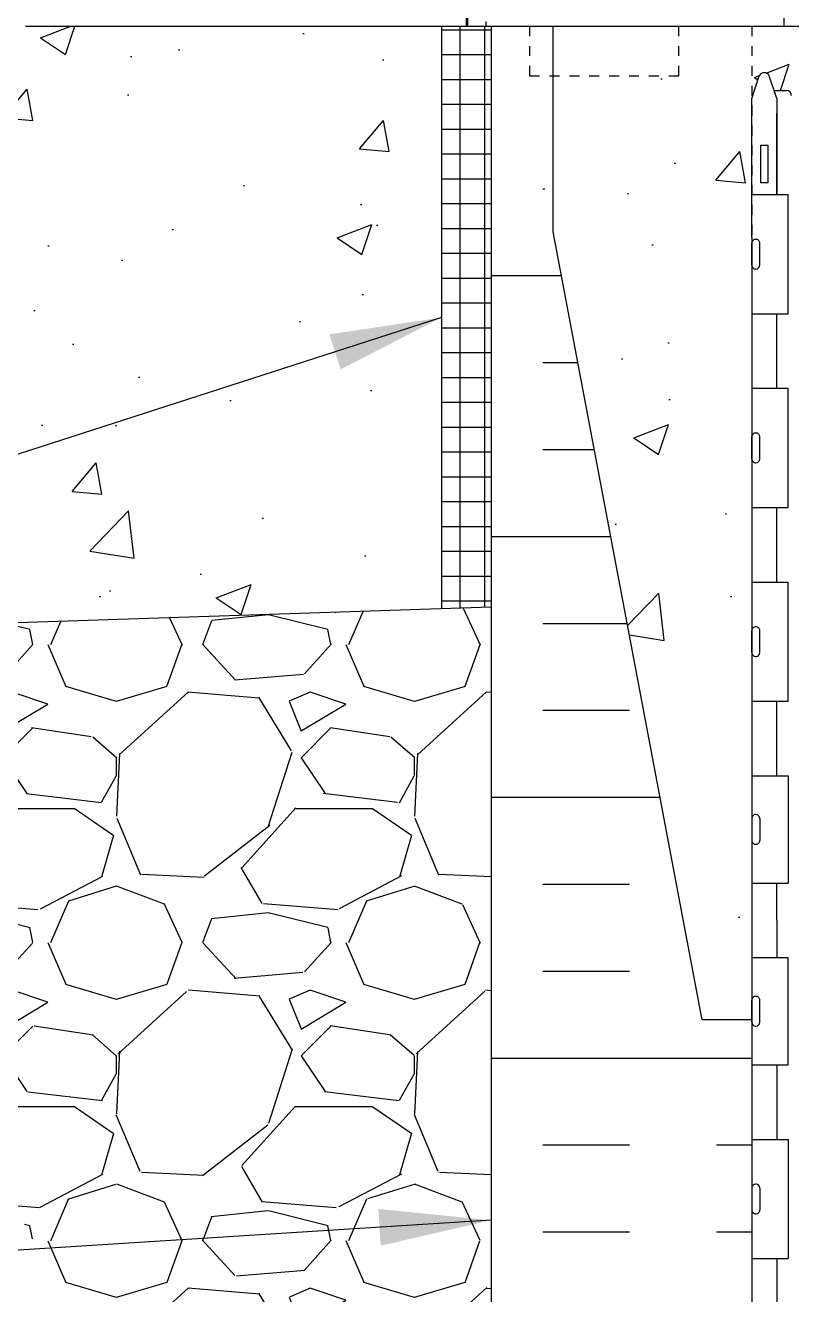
# Model space of a CAD drawing. Header units: inches. Extents: x -6.4 to 42.3, y 55.7 to 149.3.
# Drawn here: x 8.1 to 15.82, y 98.48 to 111.25 of the extents above; entities that cross this region are included whole.
import ezdxf

# ---------------------------------------------------------------- set-up
doc = ezdxf.new("R2010")
doc.units = ezdxf.units.IN
doc.header["$LTSCALE"] = 0.5
doc.header["$MEASUREMENT"] = 0
doc.linetypes.add('DASHED2', pattern=[0.375, 0.25, -0.125])
doc.linetypes.add('HIDDEN2', pattern=[0.1875, 0.125, -0.0625])
for name, color, linetype in [('HATCH', 12, 'Continuous'), ('Hidden2', 12, 'HIDDEN2'), ('LINE18', 9, 'Continuous'), ('line25', 2, 'Continuous'), ('LINE50', 5, 'Continuous'), ('LINE9', 9, 'Continuous'), ('TEXT', 4, 'Continuous'), ('Web_Edge', 9, 'Continuous')]:
    doc.layers.add(name, color=color, linetype=linetype)
doc.styles.add('DIM', font='romans.shx', dxfattribs={"width": 0.7})
doc.dimstyles.new('ext_12', dxfattribs={"dimscale": 12, "dimtxt": 0.09375, "dimasz": 0.09375, "dimexe": 0.09375, "dimexo": 0.0625, "dimgap": 0.0625, "dimtad": 1, "dimdec": 1, "dimzin": 2, "dimdsep": 46, "dimlunit": 4, "dimtxsty": 'DIM', "dimcen": 0.09, "dimdle": 0.09375, "dimclrt": 4, "dimadec": 0, "dimazin": 0, "dimtfac": 1, "dimtdec": 1, "dimtmove": 1, "dimatfit": 3, "dimfxl": 1, "dimfrac": 2, "dimtolj": 1, "dimtzin": 0, "dimarcsym": 0})

msp = doc.modelspace()

# ---------------------------------------------------------------- hatches: boundary and pattern name
at = {"layer": 'HATCH'}
h = msp.add_hatch(dxfattribs=at)
h.set_pattern_fill('AR-CONC', color=256, scale=0.5, style=0)
h.set_pattern_definition([(50, (0, 0), (3.586300913003767, -0.3137606749129755), [0.375, -4.125]), (355, (0, 0), (-0.693756668065, 3.760960668500059), [0.3, -3.3]), (100.4514, (0.2988584, -0.0261467), (2.892546908570108, 3.447197710304768), [0.31870095, -3.50571056]), (46.18420000000001, (0, 1), (5.336205243128222, -0.8275950716450904), [0.5625, -6.1875]), (96.6356, (0.444683725, 0.931033465), (4.673313527743517, 4.870589354502209), [0.47805144, -5.258565]), (351.1842, (0, 1), (4.673309725668136, 4.870593004626623), [0.45, -4.95]), (21, (0.5, 0.75), (2.984535260592308, -2.013094453326694), [0.375, -4.125]), (326.0000000000001, (0.5, 0.75), (1.216576659607909, 3.625750225234265), [0.3, -3.3]), (71.4514, (0.748711165, 0.58224197), (4.20111314290745, 1.612652483549762), [0.31870095, -3.50571056]), (37.50000000000001, (0, 0), (0.06079927658645334, 1.664469269156557), [0, -3.26, 0, -3.35, 0, -3.3125]), (7.499999999999999, (0, 0), (1.315347687210743, 1.972058559411801), [0, -1.91, 0, -3.185, 0, -1.2625]), (327.5, (-1.115, 0), (2.669112180862045, -0.112774358671899), [0, -1.25, 0, -3.9, 0, -5.175]), (317.5, (-1.615, 0), (2.915930846711931, 0.5005249116615882), [0, -1.625, 0, -2.59, 0, -3.675])])
h.paths.add_polyline_path([(11.79110146462079, 105.3614770449264), (11.79110146462077, 111.2434074603454), (8.103601464619983, 111.2434074603454), (3.645418508931118, 111.0967368350932), (3.645418508931119, 109.2434074603454), (2.645418508931115, 108.2434074603454), (4.645418508931122, 108.2434074603454), (3.645418508930891, 107.2434074603452), (3.645418508931136, 105.0934906423737)])
h = msp.add_hatch(dxfattribs=at)
h.set_pattern_fill('NET', color=256, scale=2, style=0)
h.set_pattern_definition([(0, (-108.771207325515, -46.54236656336546), (0, 0.25), []), (90, (-108.771207325515, -46.54236656336546), (-0.25, 1.530808498934192e-17), [])])
h.paths.add_polyline_path([(12.79110146462049, 107.9480689540804), (12.29110146462049, 108.082043550296), (12.29110146462049, 105.3779266418486), (12.79110146462049, 105.3943762387706)])
h.paths.add_polyline_path([(12.79110146462049, 110.1445082799606), (12.29110146462049, 110.233775676719), (12.29110146462049, 108.082043550296), (12.79110146462049, 107.9480689540804)])
h.paths.add_polyline_path([(12.79110146462049, 111.2434074603455), (12.29110146462049, 111.2434074603455), (12.29110146462049, 110.233775676719), (12.79110146462049, 110.1445082799606)])
h = msp.add_hatch(dxfattribs=at)
h.set_pattern_fill('INSUL', color=256, scale=7, style=0)
h.set_pattern_definition([(0, (-2914.440862764546, -358.5192632442901), (0, 2.625), []), (0, (-2914.440862764546, -357.6442632442901), (0, 2.625), [0.875, -0.875]), (0, (-2914.440862764546, -356.7692632442901), (0, 2.625), [0.875, -0.875])])
edge = h.paths.add_edge_path()
edge.add_line((15.41610146462049, 101.2434074603455), (14.91610146462049, 101.2434074603455))
edge.add_line((14.91610146462049, 101.2434074603455), (13.16610146462049, 110.4934074603455))
edge.add_line((13.16610146462049, 110.4934074603455), (13.16610146462049, 111.2434074603455))
edge.add_line((13.16610146462049, 111.2434074603455), (12.79110146462049, 111.2434074603455))
edge.add_line((12.79110146462049, 111.2434074603455), (12.79110146462049, 93.24340746034552))
edge.add_line((12.79110146462049, 93.24340746034552), (13.22860146462049, 93.24340746034552))
edge.add_line((13.22860146462049, 93.24340746034552), (13.22860146462049, 93.74340746034552))
edge.add_line((13.22860146462049, 93.74340746034552), (14.72860146462049, 93.74340746034552))
edge.add_line((14.72860146462049, 93.74340746034552), (14.72860146462049, 93.24340746034552))
edge.add_line((14.72860146462049, 93.24340746034552), (15.16610146462049, 93.24340746034552))
edge.add_line((15.41610146462049, 101.2434074603455), (15.41610146462049, 93.24340746034552))
h = msp.add_hatch(dxfattribs=at)
h.set_pattern_fill('AR-CONC', color=256, scale=0.5)
h.set_pattern_definition([(49.99999999999999, (0, 0), (3.586300913003767, -0.3137606749129755), [0.375, -4.125]), (355, (0, 0), (-0.693756668065, 3.760960668500059), [0.3, -3.3]), (100.45144446, (0.298858405, -0.02614672), (2.89254423363556, 3.447199954843147), [0.3187009599999999, -3.505710559999999]), (46.18420000000001, (0, 1), (5.336206653357862, -0.8275964039653827), [0.5625, -6.1875]), (96.63563549, (0.444683725, 0.931033465), (4.673309728371142, 4.870593003872752), [0.47805171, -5.258568799999999]), (351.1841639899999, (0, 1), (4.673309725273866, 4.870593001349951), [0.45, -4.950000005]), (21, (0.5, 0.75), (2.984535260592308, -2.013094453326694), [0.375, -4.125]), (326.0000000000001, (0.5, 0.75), (1.216576659607909, 3.625750225234265), [0.3, -3.3]), (71.45144474, (0.74871127, 0.58224213), (4.201111883649856, 1.612655764031769), [0.31870095, -3.50571056]), (37.50000000000001, (0, 0), (0.06079927658645334, 1.664469269156557), [0, -3.26, 0, -3.35, 0, -3.3125]), (7.499999999999999, (0, 0), (1.315347687210743, 1.972058559411801), [0, -1.91, 0, -3.185, 0, -1.2625]), (327.5, (-1.115, 0), (2.669112180862045, -0.1127743586718988), [0, -1.25, 0, -3.9, 0, -5.175]), (317.5, (-1.615, 0), (2.915930846711931, 0.5005249116615886), [0, -1.625, 0, -2.59, 0, -3.675])])
h.paths.add_polyline_path([(15.41610146461963, 109.1146743437992), (15.41610146461963, 110.5146743437991), (15.41610146462049, 111.2434074603458), (14.67941559081543, 111.2434074603458), (14.67941559081543, 110.7434074603454), (13.41610146462049, 110.7434074603454), (13.41610146462049, 109.1719788889169), (14.91610146462049, 101.2434074603455), (15.41610146461963, 101.2434074603455)])
h.paths.add_polyline_path([(18.30110059130514, 106.5088650321987, 0.350118522342846), (17.9129196464379, 106.9971358704386, -0.05309424434837974), (17.46237849327621, 107.1522797385888), (16.45005529317051, 107.6260469962372, 0.5490706967555964), (15.91610146461326, 107.2864020634229), (15.91610146461281, 106.7596743437991, 0.4142135623730951), (16.54110146461281, 106.1346743437991), (17.92610146461985, 106.1346743437997, 0.4135815913778321)])
h.paths.add_polyline_path([(18.30110059130517, 105.5804836553876, 0.4135815913879241), (17.92610146461985, 105.9546743437996), (16.54110146461262, 105.9546743437992, 0.4142135623726927), (15.91610146461281, 105.3296743437999), (15.91610146461326, 104.8029466241777, 0.5490706967576165), (16.45005529317061, 104.4633016913612), (17.46237849327692, 104.9370689490098, -0.05309424434830253), (17.912919646438, 105.0922128171597, 0.1829837551016591), (18.20765498807617, 105.2884920476979, 0.1570718046892552)])
h.paths.add_polyline_path([(20.29110146462647, 105.9546743437997), (18.90610146461941, 105.9546743437996, 0.4135815913853222), (18.5311023379341, 105.5804836553909, 0.3501185223378694), (18.9192832828012, 105.0922128171598, -0.05309424434848146), (19.36982443596371, 104.9370689490092), (20.38214763606874, 104.4633016913616, 0.549070696756653), (20.916101464626, 104.8029466241771), (20.91610146462645, 105.3296743437975, 0.4142135623741066)])
h.paths.add_polyline_path([(20.91610146462645, 106.7596743438009), (20.916101464626, 107.2864020634237, 0.5490706967552537), (20.38214763606877, 107.6260469962377), (19.36982443596237, 107.1522797385885, -0.0530942443482911), (18.91928328280126, 106.9971358704391, 0.3501185223386901), (18.5311023379341, 106.5088650322065, 0.4135815913839178), (18.90610146461943, 106.1346743437997), (20.29110146462643, 106.1346743437996, 0.4142135623737342)])
h.paths.add_polyline_path([(23.41610146462256, 109.1719788889169), (23.41610146462256, 110.7434074603454), (22.10360146462046, 110.7434074603454), (22.10360146462046, 111.2434074603455), (21.41610146462256, 111.2434074603455), (21.41610146462256, 101.2434074603455), (21.91610146462256, 101.2434074603455)])
h.paths.add_polyline_path([(20.02438717890521, 109.0354312482545, -1), (20.18781575033404, 108.626908174193, 2.127292751064861), (20.60040142710445, 108.4024175462935, -0.3113104134333912), (20.65696092364956, 108.53256143457, 0.2589583704863617), (20.91610146462309, 108.9993598654752), (20.91610146461963, 110.5146743437991), (21.01610146461948, 110.5146743437991), (21.01610146461972, 110.5446743437993, -0.414213562372814), (21.06610146461976, 110.5946743437992), (21.19218842114128, 110.5946743437991), (21.24110146461945, 110.7446743437992, -0.6000000000333809), (21.34110146462124, 110.7446743437948), (21.41610146462256, 110.5146743437902), (21.41610146462256, 111.2434074603455), (15.41610146462049, 111.2434074603458), (15.41610146461963, 110.5146743437991), (15.49110146461802, 110.7446743437948, -0.6000000000332987), (15.59110146461981, 110.7446743437992), (15.64001450809798, 110.5946743437991), (15.76610146461949, 110.5946743437992, -0.4142135623739199), (15.81610146461954, 110.5446743437991), (15.81610146461966, 110.5146743437991), (15.91610146461963, 110.5146743437991), (15.91610146461617, 108.9993598654752, 0.2589583704863472), (16.17524200558972, 108.5325614345701, -0.3113104134329363), (16.23180150213467, 108.4024175462937, 2.127292751063242), (16.64438717890521, 108.6269081741934, -1), (16.80781575033416, 109.035431248255, -0.3253062266843316), (17.2743904915964, 108.2932653184501, 0.1048804382404692), (17.44678632519116, 107.4814538911201, 1.422913243113708), (17.78029317668283, 107.9485386828799, -0.7355925422349154), (17.76750830624794, 108.4065852600199, -0.08275514747013545), (18.41610146461963, 108.5146743437996, -0.08275514747013543), (19.06469462299132, 108.4065852600199, -0.73559254223048), (19.0519097525562, 107.9485386828807, 1.422913243109933), (19.38541660404863, 107.4814538911208, 0.1048804382403093), (19.55781243764286, 108.2932653184497, -0.3253062266843411)])
h.paths.add_polyline_path([(34.73862099734205, 109.2434074603454), (32.73862099734205, 109.2434074603454), (33.73862099734205, 110.2434074603454), (33.73862099734205, 111.2434074603454), (24.04110146462046, 111.2434074603454), (24.04110146462092, 107.2427981481697), (33.73862099734205, 107.2434253044855), (33.73862099734205, 108.2434074603455)])
h.paths.add_polyline_path([(20.79610146463384, 102.1310574603455), (20.79610146463384, 102.2434074603458), (20.79610146463384, 102.3557574603456), (20.91610146463314, 102.5557574603453), (20.916101464631, 103.6966272427031, 0.2910966595426463), (20.62803990057474, 104.1494871541204), (19.36982440740058, 104.7383319977023, 0.09336927207731861), (18.56297606628382, 104.9456634665623, 0.01633246440578863), (18.41610146461974, 104.950462396321, 0.1098692816785058), (17.46237852183938, 104.738331997703), (16.20416302866438, 104.1494871541203, 0.2910966595425622), (15.91610146460826, 103.6966272427031), (15.91610146460612, 102.5557574603453), (16.03610146460542, 102.3557574603456), (16.03610146460542, 102.2434074603453), (16.03610146460542, 102.1310574603455), (15.91610146460612, 101.9310574603457), (15.91610146460826, 100.7901876779879, 0.2910966595426461), (16.20416302866452, 100.3373277665707), (17.46237852183928, 99.7484829229885, 0.1098692816784932), (18.41610146461952, 99.53635252437046, 0.1098692816785058), (19.36982440739988, 99.74848292298846), (20.62803990057474, 100.3373277665707, 0.2910966595426425), (20.916101464631, 100.7901876779879), (20.91610146463314, 101.9310574603457)])
h.paths.add_polyline_path([(17.92610146461983, 98.35214057689184), (16.54110146461283, 98.3521405768919, 0.414213562373734), (15.91610146461281, 97.72714057689056), (15.91610146461326, 97.20041285726776, 0.5490706967552541), (16.45005529317049, 96.86076792445381), (17.46237849327689, 97.33453518210251, -0.05309424434830558), (17.91291964643798, 97.4896790502524, 0.3501185223542372), (18.3011005913051, 97.9779498885127, 0.4135815913623039)])
h.paths.add_polyline_path([(18.30110059130517, 98.90633126530636, 0.3501185223343909), (17.91291964643798, 99.3946021035313, -0.0530942443484712), (17.46237849327555, 99.54974597168186), (16.45005529317063, 100.0235132293299, 0.5490706967567559), (15.91610146461326, 99.6838682965144), (15.91610146461281, 99.15714057689402, 0.4142135623741068), (16.54110146461279, 98.53214057689185), (17.92610146461985, 98.5321405768919, 0.4135815913898668)])
h.paths.add_polyline_path([(20.91610146462645, 99.15714057689118), (20.916101464626, 99.68386829651338, 0.549070696757617), (20.38214763606865, 100.0235132293299), (19.36982443596233, 99.54974597168122, -0.05309424434830126), (18.91928328280127, 99.39460210353134, 0.3501185223354442), (18.53110233793409, 98.90633126530453, 0.4135815913884431), (18.90610146461943, 98.5321405768919), (20.29110146462645, 98.53214057689185, 0.4142135623727808)])
h.paths.add_polyline_path([(20.29110146462647, 98.3521405768919), (18.90610146461943, 98.35214057689184, 0.4135815913586108), (18.53110233793416, 97.97794988851744, 0.3501185223568853), (18.91928328280128, 97.48967905025245, -0.05309424434838843), (19.36982443596304, 97.3345351821022), (20.38214763606875, 96.86076792445381, 0.549070696755597), (20.916101464626, 97.20041285726815), (20.91610146462645, 97.7271405768919, 0.4142135623730851)])
h.paths.add_polyline_path([(21.24110146461945, 93.74214057689188), (21.19218842114128, 93.89214057689198), (21.06610146461976, 93.89214057689188, -0.4142135623728141), (21.01610146461972, 93.94214057689177), (21.01610146461948, 93.97214057689196), (20.91610146461963, 93.9721405768919), (20.91610146462309, 95.48745505521589, 0.2589583704863472), (20.65696092364954, 95.95425348612096, -0.311310413433353), (20.60040142710453, 96.08439737439753, 2.127292751064687), (20.18781575033405, 95.85990674649814, -1), (20.02438717890509, 95.45138367243655, -0.3253062266842938), (19.55781243764286, 96.19354960224126, 0.1048804382404804), (19.38541660404811, 97.00536102957145, 1.422913243113726), (19.05190975255643, 96.53827623781164, -0.7355925422349155), (19.06469462299132, 96.08022966067162, -0.08275514747013545), (18.41610146461963, 95.9721405768919, -0.08275514747013545), (17.76750830624794, 96.08022966067162, -0.73559254223048), (17.78029317668306, 96.53827623781082, 1.422913243107928), (17.44678632519114, 97.0053610295714, 0.104880438240465), (17.2743904915964, 96.19354960224135, -0.3253062266843534), (16.80781575033405, 95.45138367243655, -1), (16.64438717890523, 95.85990674649808, 2.12729275106486), (16.23180150213481, 96.08439737439754, -0.3113104134333901), (16.17524200558969, 95.954253486121, 0.258958370486362), (15.91610146461617, 95.48745505521589), (15.91610146461963, 93.9721405768919), (15.81610146461966, 93.97214057689196), (15.81610146461954, 93.94214057689197, -0.4142135623739104), (15.7661014646195, 93.89214057689188), (15.64001450809798, 93.89214057689198), (15.59110146461981, 93.7421405768919, -0.6000000000333585), (15.49110146461802, 93.74214057689626), (15.41610146462049, 93.97214057688927), (15.41610146462049, 91.15438894177598, 0.0643975703405808), (15.5261050847344, 91.08842941651228), (15.61610508473482, 91.08842941651922), (15.61610508473754, 91.04670335659502, -0.2490694201798173), (15.72610508475359, 90.83958020482557), (15.72610508475723, 90.77208020481547, -0.414213562389013), (15.6636050847572, 90.7095802048121), (15.61610508475937, 90.70958020481211), (15.61610508476392, 90.63958020481216), (15.72110508474888, 90.63958020481216, 0.1004604156427254), (16.11480355481831, 90.69674296066042, -0.6014354320863454), (16.23430702504103, 90.59185961823599, 2.182094824738258), (16.64438717890607, 90.80476904968513, -1), (16.80781575033491, 91.21329212374678, -0.2443795113557761), (17.25622362314168, 90.69253521929625, 0.05315652255490141), (17.42206307735885, 90.07845358738092, 0.2232530870722211), (17.62239086073586, 89.9135997364456), (17.64200919269183, 89.90928834374515, 0.9554715931085735), (17.78029317668369, 90.50275827902746, -0.735592542234606), (17.76750830624881, 90.96080485616744, -0.08275514747013314), (18.41610146462049, 91.06889393994716, -0.08275514747013228), (19.06469462299216, 90.9608048561675, -0.7355925422307648), (19.05190975255704, 90.50275827902826, 0.9554715931365202), (19.19019373654912, 89.90928834374515), (19.20981206850514, 89.91359973644562, 0.2232530870720325), (19.41013985188203, 90.07845358738076, 0.05315652255491973), (19.57597930609927, 90.69253521929629, -0.2443795113557818), (20.02438717890615, 91.21329212374677, -1), (20.1878157503349, 90.8047690496852, 2.182094824737141), (20.5978959042001, 90.59185961823603, -0.6014354320727829), (20.71739937441968, 90.69674296066148, 0.1004604156435113), (21.11109784449204, 90.63958020481216), (21.21609784447702, 90.63958020481216), (21.21609784448157, 90.70958020481213), (21.16859784448375, 90.7095802048121, -0.4142135623890198), (21.10609784448372, 90.77208020481547), (21.10609784448735, 90.83958020482557, -0.2490694201798191), (21.2160978445034, 91.04670335659502), (21.21609784450613, 91.08842941651922), (21.30609784450654, 91.08842941651228, 0.0643975703419264), (21.41610146462256, 91.15438894177764), (21.41610146462256, 93.9721405769009), (21.34110146462124, 93.74214057689626, -0.600000000033347)])
h.paths.add_polyline_path([(21.10609784448781, 87.33958020479885), (21.10609784448417, 87.40708020480895, -0.4142135623888782), (21.16859784448417, 87.46958020481232), (21.21609784426966, 87.46958020481232), (21.21609784427421, 87.53958020481237), (21.11109784449262, 87.53958020481237, -0.1889729320642465), (20.95522876880438, 87.63442469320125, 0.1963228336436817), (20.50609784444467, 87.98068441332967), (19.18424227561162, 88.27117997958493, 0.05779469062706142), (18.41610146462003, 88.36026646967753, 0.05779469062698726), (17.64796065362943, 88.27117997958496), (16.32610508479631, 87.98068441332968, 0.1963228336434551), (15.87697416043692, 87.63442469320184, -0.1889729320649259), (15.72110508474833, 87.53958020481237), (15.61610508496674, 87.53958020481237), (15.61610508497128, 87.46958020481232), (15.66360508475677, 87.46958020481232, -0.4142135623888782), (15.72610508475677, 87.40708020480895), (15.72610508475313, 87.33958020479885, -0.3178372451770845), (15.5594384180898, 87.10387794441796, 0.08241458984435468), (15.41610146462049, 87.02477146784881), (15.41610146462049, 85.49828402923585), (17.41610146461925, 85.49827256167497), (18.41610146461925, 84.49827256167497), (18.41610146461925, 86.49827256167497), (19.41610146461925, 85.49827256167497), (21.41610146462256, 85.49828827301349), (21.41610146462256, 87.02477146784715, 0.08241458984570726), (21.27276451115115, 87.10387794441797, -0.3178372451770673)])
h = msp.add_hatch(dxfattribs=at)
h.set_pattern_fill('GRAVEL', color=256, scale=3, style=0)
h.set_pattern_definition([(228.012787504, (2.16, 3), (-24.00000000000018, -27.00000000000001), [0.403608, -39.9572641412211]), (184.969740728, (1.89, 2.7), (35.99999999999993, 3.000000000000105), [0.692604, -68.56777428368999]), (132.510447078, (1.2, 2.64), (30.00000000000035, -32.99999999999959), [0.488364, -48.3480977882991]), (267.273689006, (0.03, 1.89), (3.000000000000073, 60.00000000000006), [0.6307139999999999, -62.440674124887]), (292.833654178, (0, 1.26), (-14.99999999999996, 36.00000000000009), [0.6184649999999999, -61.22811938426489]), (357.273689006, (0.24, 0.6900000000000001), (-60.00000000000006, 3.000000000000076), [0.6307139999999999, -62.440674124887]), (37.6942404667, (0.8699999999999999, 0.66), (-38.99999999999999, -29.99999999999992), [0.8340869999999999, -82.574545646748]), (72.2553283749, (1.53, 1.17), (21.00000000000008, 66.00000000000001), [0.7874639999999998, -77.95896449044018]), (121.429565615, (1.77, 1.92), (-24.00000000000006, 38.99999999999996), [0.63285, -62.65221932918699]), (175.236358309, (1.44, 2.46), (32.99999999999995, -3.000000000000114), [0.722496, -35.4022877363769]), (222.397437798, (0.72, 2.52), (-35.99999999999989, -32.99999999999992), [0.9343440000000001, -92.5001250143847]), (138.814074834, (3, 1.86), (-21.0000000000001, 18), [0.3189029999999999, -31.57153443820409]), (171.46923439, (2.76, 2.07), (38.99999999999999, -5.999999999999986), [0.606711, -60.06453424847101]), (225, (2.16, 2.16), (-3.33066907387547e-16, -2.999999999999799), [0.4242629999999999, -3.8183776871193]), (203.198590514, (1.95, 2.52), (14.99999999999997, 5.999999999999926), [0.228474, -22.6188453175917]), (291.801409486, (1.74, 2.43), (-2.999999999999052, 9.000000000000307), [0.323109, -15.8323854214035]), (30.96375653209999, (1.86, 2.13), (9.000000000000158, 5.999999999999939), [0.5247869999999999, -16.96806868453589]), (161.565051177, (2.31, 2.4), (6.000000000000035, -2.99999999999993), [0.379473, -9.107359980505198]), (16.389540334, (0, 2.43), (29.9999999999999, 9.000000000000131), [0.5316, -52.6285354400082]), (70.3461759419, (0.51, 2.58), (-12.00000000000366, -33.00000000001019), [0.445983, -44.152223241957]), (293.198590514, (2.31, 3), (-5.999999999999911, 14.99999999999997), [0.456945, -22.3903743175917]), (343.610459666, (2.49, 2.58), (-29.9999999999999, 9.000000000000131), [0.5315999999999999, -52.62853544000699]), (339.44395478, (0, 0.5700000000000001), (-15.00000000000011, 6.000000000000073), [0.5126399999999999, -25.1193712359525]), (294.775140569, (0.48, 0.39), (-15.00000000000002, 33.00000000000001), [0.429534, -42.523929189828]), (66.8014094864, (2.34, 0), (5.999999999999943, 14.99999999999991), [0.456945, -22.3903743175917]), (17.3540246363, (2.52, 0.42), (-38.99999999999993, -11.99999999999989), [0.502893, -49.78627084272]), (69.44395478040002, (0.8699999999999999, 0), (-6.000000000000021, -14.99999999999986), [0.2563199999999999, -25.3756912359525]), (101.309932474, (2.16, 0), (-2.999999999999892, 12.00000000000004), [0.15297, -15.1440885407784]), (165.963756532, (2.13, 0.15), (8.999999999999876, -3.000000000000004), [0.618465, -11.7508518768531]), (186.009005957, (1.53, 0.3), (30.00000000000014, 2.999999999999949), [0.57315, -56.74176952362841]), (303.690067526, (1.86, 1.86), (-2.999999999999962, 5.999999999999957), [0.4326659999999999, -10.383987826392]), (353.157226587, (2.1, 1.5), (51.00000000000004, -6.000000000000158), [0.755382, -74.7826878720849]), (60.9453959009, (2.85, 1.41), (-11.99999999999993, -20.99999999999993), [0.308868, -30.578022422961]), (90, (3, 1.68), (-3, 3), [0.18, -2.82]), (120.256437164, (1.47, 0.39), (12.00000000000003, -21.00000000000002), [0.416772, -41.2605599683494]), (48.01278750420001, (1.26, 0.75), (24, 26.99999999999993), [0.8072159999999999, -39.5536561412211]), (0, (1.8, 1.35), (3, 3), [0.78, -2.22]), (325.3048464690001, (2.58, 1.35), (30.00000000000042, -20.99999999999947), [0.474342, -46.95982290252599]), (254.054604099, (2.97, 1.08), (-3.000000000000113, -12.00000000000001), [0.436806, -21.4035236678415]), (207.645975364, (2.85, 0.66), (-56.99999999999985, -30.00000000000014), [0.711195, -70.40842254677818]), (175.42607874, (2.22, 0.33), (-38.99999999999986, 3.000000000000004), [0.752397, -74.48722022390669])])
edge = h.paths.add_edge_path()
edge.add_spline(control_points=[(3.645418508931234, 104.541225446261), (4.424935848305401, 103.8098117759403), (7.915773339141762, 100.5343923173875), (10.6322000973696, 94.07705436974524), (11.56428733990505, 88.15570139106921), (11.54331411852048, 85.87978381987904), (11.53979838483122, 85.49827256167434)], knot_values=[0, 0, 0, 0, 3.198205599033165, 14.32221638260294, 20.00199708212963, 21.14583843556574, 21.14583843556574, 21.14583843556574, 21.14583843556574], degree=3, periodic=0)
edge.add_line((11.53979838483122, 85.49827256167436), (12.79110146462049, 85.49827256167436))
edge.add_line((12.79110146462049, 85.49827256167436), (12.79110146462049, 97.11840746031699))
edge.add_line((12.79110146462049, 97.11840746031699), (12.7911014646208, 101.7434074603429))
edge.add_line((12.7911014646208, 101.7434074603429), (12.79110146462049, 105.3943762387706))
edge.add_line((12.79110146462049, 105.3943762387706), (11.79110146462079, 105.3614770449264))
edge.add_line((11.79110146462079, 105.3614770449264), (3.645418508931137, 105.0934906423737))
edge.add_line((3.645418508931136, 105.0934906423737), (3.6454185089312, 104.541225446261))

# ---------------------------------------------------------------- linework, layer by layer
at = {"layer": 'Hidden2'}
for p, q in [((15.41610146462049, 111.2434074603455), (15.41610146462049, 101.2434074603455)), ((15.41610146462049, 109.8990828008171), (15.41610146462049, 109.8990828008171))]:
    msp.add_line(p, q, dxfattribs=at)
at = {"layer": 'LINE18'}
for p, q in [((12.55441559081544, 111.3525451869828), (12.55441559081544, 111.2434074603435)), ((12.74191559081544, 111.243407460343), (12.74191559081544, 111.2890531869828))]:
    msp.add_line(p, q, dxfattribs=at)
at = {"layer": 'line25'}
for p, q in [((12.29110146462049, 111.2434074603455), (12.29110146462049, 105.3779266418486)), ((15.41610146461997, 109.5484074603393), (15.78105405886188, 109.5484074603393)), ((15.78105405886188, 108.3484074603393), (15.78105405886188, 109.5484074603393)), ((15.41610146461997, 108.3484074603393), (15.78105405886188, 108.3484074603392)), ((15.41610146461997, 107.5984074603393), (15.78105405886188, 107.5984074603393)), ((15.78105405886188, 106.3984074603393), (15.78105405886188, 107.5984074603393)), ((15.41610146461997, 106.3984074603393), (15.78105405886188, 106.3984074603392)), ((15.41610146461997, 105.6484074603392), (15.78105405886188, 105.6484074603392)), ((15.78105405886188, 104.4484074603393), (15.78105405886188, 105.6484074603393)), ((15.41610146461997, 104.4484074603393), (15.78105405886188, 104.4484074603392)), ((15.41610146461997, 103.6984074603393), (15.78105405886188, 103.6984074603393)), ((15.78105405886188, 103.6984074603393), (15.78105405886188, 102.6184074603392)), ((15.41610146461997, 102.6184074603393), (15.78105405886188, 102.6184074603393)), ((15.41610146461997, 101.8684074603393), (15.78105405886188, 101.8684074603393)), ((15.78105405886188, 100.7884074603393), (15.78105405886188, 101.8684074603393)), ((15.41610146462049, 101.2434074603455), (15.41610146462049, 85.49827256167437)), ((15.41610146461997, 100.7884074603393), (15.78105405886188, 100.7884074603392)), ((15.41610146461997, 100.0384074603393), (15.78105405886188, 100.0384074603393)), ((15.78105405886188, 100.0384074603393), (15.78105405886188, 98.83840746033924)), ((15.41610146461997, 98.8384074603393), (15.78105405886188, 98.8384074603393))]:
    msp.add_line(p, q, dxfattribs=at)
at = {"layer": 'LINE50'}
for p, q in [((8.103601464622589, 111.2434074603454), (12.74191559081544, 111.243407460343)), ((12.74191559081544, 111.2434074603458), (24.04110146462046, 111.2434074603454)), ((12.79110146462049, 111.2434074603455), (12.79110146462049, 93.24340746034552)), ((12.79110146462049, 105.3943762387706), (3.645418508931136, 105.0934906423737))]:
    msp.add_line(p, q, dxfattribs=at)
msp.add_lwpolyline([(15.41610146462049, 101.2434074603455), (14.91610146462049, 101.2434074603455), (13.41610146462049, 109.1719788889169), (13.41610146462049, 111.2434074603455)], dxfattribs=at)
at = {"layer": 'LINE9'}
for p, q in [((12.54110146462049, 118.0103675616564), (12.54110146462049, 111.2434074603454)), ((15.41610146461963, 110.5146743437991), (15.49110146461945, 110.7446743437992)), ((15.66610146461963, 110.5146743437991), (15.59110146461981, 110.7446743437992)), ((15.64001450809783, 110.5946743437991), (15.76610146461954, 110.5946743437992)), ((15.66610146461963, 110.5146743437985), (15.66610146461963, 109.5484074603393)), ((15.41610146461997, 109.0034074603394), (15.41610508458351, 109.0034074603394)), ((15.41610508458305, 108.8384074603394), (15.41610508458305, 109.0584074603393)), ((15.45610508458302, 109.0984074603393), (15.45610508458392, 109.0984074603393)), ((15.49610508458298, 108.8384074603394), (15.49610508458389, 109.0584074603393)), ((15.41610146461997, 108.8934074603394), (15.41610508458351, 108.8934074603394)), ((15.45610508458302, 108.7984074603394), (15.45610508458302, 108.7984074603393)), ((15.41610508458305, 106.8884074603394), (15.41610508458305, 107.1084074603393)), ((15.45610508458302, 107.1484074603393), (15.45610508458392, 107.1484074603394)), ((15.49610508458298, 106.8884074603394), (15.49610508458389, 107.1084074603393)), ((15.41610146461997, 107.0534074603395), (15.41610508458351, 107.0534074603394)), ((15.41610146461997, 106.9434074603394), (15.41610508458351, 106.9434074603394)), ((15.45610508458302, 106.8484074603394), (15.45610508458302, 106.8484074603393)), ((15.41610508458305, 104.9384074603394), (15.41610508458305, 105.1584074603392)), ((15.45610508458302, 105.1984074603393), (15.45610508458392, 105.1984074603393)), ((15.49610508458298, 104.9384074603393), (15.49610508458389, 105.1584074603392)), ((15.41610146461997, 105.1034074603394), (15.41610508458351, 105.1034074603394)), ((15.41610146461997, 104.9934074603394), (15.41610508458351, 104.9934074603394)), ((15.45610508458302, 104.8984074603394), (15.45610508458302, 104.8984074603393)), ((15.41610508458305, 103.2684074603392), (15.41610508458305, 103.0484074603394)), ((15.45610508458302, 103.3084074603393), (15.45610508458302, 103.3084074603393)), ((15.49610508458298, 103.2684074603393), (15.49610508458389, 103.0484074603394)), ((15.41610146461997, 103.2134074603392), (15.41610508458351, 103.2134074603392)), ((15.41610146461997, 103.1034074603392), (15.41610508458351, 103.1034074603392)), ((15.45610508458302, 103.0084074603394), (15.45610508458392, 103.0084074603393)), ((15.41610508458305, 101.2184074603393), (15.41610508458305, 101.4384074603391)), ((15.45610508458302, 101.4784074603392), (15.45610508458392, 101.4784074603392)), ((15.49610508458298, 101.2184074603392), (15.49610508458389, 101.4384074603391)), ((15.41610146461997, 101.3834074603393), (15.41610508458351, 101.3834074603393)), ((15.41610146461997, 101.2734074603393), (15.41610508458351, 101.2734074603393)), ((15.45610508458302, 101.1784074603393), (15.45610508458302, 101.1784074603392)), ((15.41610508458305, 99.54840746033916), (15.41610508458305, 99.3284074603393)), ((15.45610508458302, 99.58840746033918), (15.45610508458302, 99.58840746033924)), ((15.49610508458298, 99.54840746033922), (15.49610508458389, 99.3284074603393)), ((15.41610146461997, 99.49340746033916), (15.41610508458351, 99.49340746033916)), ((15.41610146461997, 99.38340746033914), (15.41610508458351, 99.38340746033914)), ((15.45610508458302, 99.28840746033929), (15.45610508458392, 99.28840746033923))]:
    msp.add_line(p, q, dxfattribs=at)
at = {"layer": 'LINE9', "linetype": 'DASHED2', "ltscale": 0.15}
msp.add_lwpolyline([(13.17941559081543, 111.2434074603454), (13.17941559081543, 111.2434074603454), (13.17941559081543, 110.7434074603454), (14.67941559081543, 110.7434074603454), (14.67941559081543, 111.2434074603454), (14.67941559081543, 111.2434074603454)], dxfattribs=at)
at = {"layer": 'LINE9'}
for points in [[(15.41610146461963, 109.1146743437992), (15.41610146461963, 110.5146743437991)], [(15.66610146461963, 109.5484074603393), (15.66610146461963, 110.3646743437992)], [(15.41610146461963, 109.1146743437992), (15.41610146461963, 93.9721405768919)], [(15.66610146461963, 107.5984074603393), (15.66610146461963, 108.3484074603392)], [(15.66610146461963, 105.6484074603392), (15.66610146461963, 106.3984074603392)], [(15.66610146461963, 103.6984074603393), (15.66610146461963, 104.4484074603392)], [(15.66610146461963, 102.2434074603455), (15.66610146461963, 102.6184074603393)], [(15.66610146461963, 102.2434074603455), (15.66610146461963, 101.8684074603393)], [(15.66610146461963, 100.7884074603392), (15.66610146461963, 100.0384074603393)], [(15.66610146461963, 98.8384074603393), (15.66610146461963, 98.0884074603393)]]:
    msp.add_lwpolyline(points, dxfattribs=at)
msp.add_lwpolyline([(15.57610146461994, 109.6646743437991), (15.50610146461977, 109.6646743437991), (15.50610146461977, 110.0446743437991), (15.57610146461994, 110.0446743437991)], close=True, dxfattribs=at)
for centre, radius, start, end in [((15.54110146462008, 110.718007677133), 0.0566666666662005, 28.07248693555735, 151.927513064662), ((15.76610146461954, 110.5446743437992), 0.05, 0, 90), ((15.45610508458307, 109.0584074603393), 0.04, 89.99999999992184, 180), ((15.45610508458398, 109.0584074603393), 0.04, 359.999999999899, 90), ((15.45610508458307, 108.8384074603394), 0.04, 179.9999999999121, 270.0000000000521), ((15.45610508458307, 108.8384074603394), 0.04, 270, 0), ((15.45610508458307, 107.1084074603393), 0.04, 89.99999999992184, 180), ((15.45610508458398, 107.1084074603393), 0.04, 359.999999999899, 90), ((15.45610508458307, 106.8884074603394), 0.04, 179.9999999999121, 270.0000000000521), ((15.45610508458307, 106.8884074603394), 0.04, 270, 0), ((15.45610508458307, 105.1584074603392), 0.04, 89.99999999992184, 180), ((15.45610508458398, 105.1584074603393), 0.04, 359.999999999899, 90), ((15.45610508458307, 104.9384074603393), 0.04, 179.9999999999121, 270.0000000000521), ((15.45610508458307, 104.9384074603393), 0.04, 270, 0), ((15.45610508458307, 103.2684074603393), 0.04, 89.99999999994789, 180.0000000000879), ((15.45610508458307, 103.2684074603393), 0.04, 0, 90), ((15.45610508458307, 103.0484074603394), 0.04, 180, 270.0000000000782), ((15.45610508458398, 103.0484074603393), 0.04, 270, 1.009635278083779e-10), ((15.45610508458302, 101.4384074603391), 0.04, 89.99999999992184, 180), ((15.45610508458392, 101.4384074603392), 0.04, 359.999999999899, 90), ((15.45610508458302, 101.2184074603392), 0.04, 179.9999999999121, 270.0000000000521), ((15.45610508458302, 101.2184074603392), 0.04, 270, 0), ((15.45610508458302, 99.54840746033922), 0.04, 89.99999999994789, 180.0000000000879), ((15.45610508458302, 99.54840746033922), 0.04, 0, 90), ((15.45610508458302, 99.3284074603393), 0.04, 180, 270.0000000000782), ((15.45610508458392, 99.32840746033925), 0.04, 270, 1.009635278083779e-10)]:
    msp.add_arc(centre, radius, start, end, dxfattribs=at)
at = {"layer": 'TEXT'}
msp.add_line((15.41610146462049, 111.2434074603455), (21.41610146462256, 111.2434074603454), dxfattribs=at)
at = {"layer": 'Web_Edge'}
msp.add_line((15.73773419892818, 111.7434074603454), (15.73773419892818, 111.2434074603454), dxfattribs=at)

# ---------------------------------------------------------------- leaders
at = {"layer": 'TEXT'}
for points in [[(12.29110146462049, 108.310667051097), (3.130548962592744, 105.3563705223988), (1.914170203558886, 105.3563705223988)], [(12.79110146462049, 99.22427449118821), (2.45036272427868, 98.57159471778054), (0.01760520621096262, 98.57159471778054)]]:
    msp.add_leader(points, dimstyle='ext_12', override={"dimgap": 0.0625, "dimtad": 0}, dxfattribs=at)

doc.saveas('drawing.dxf')
